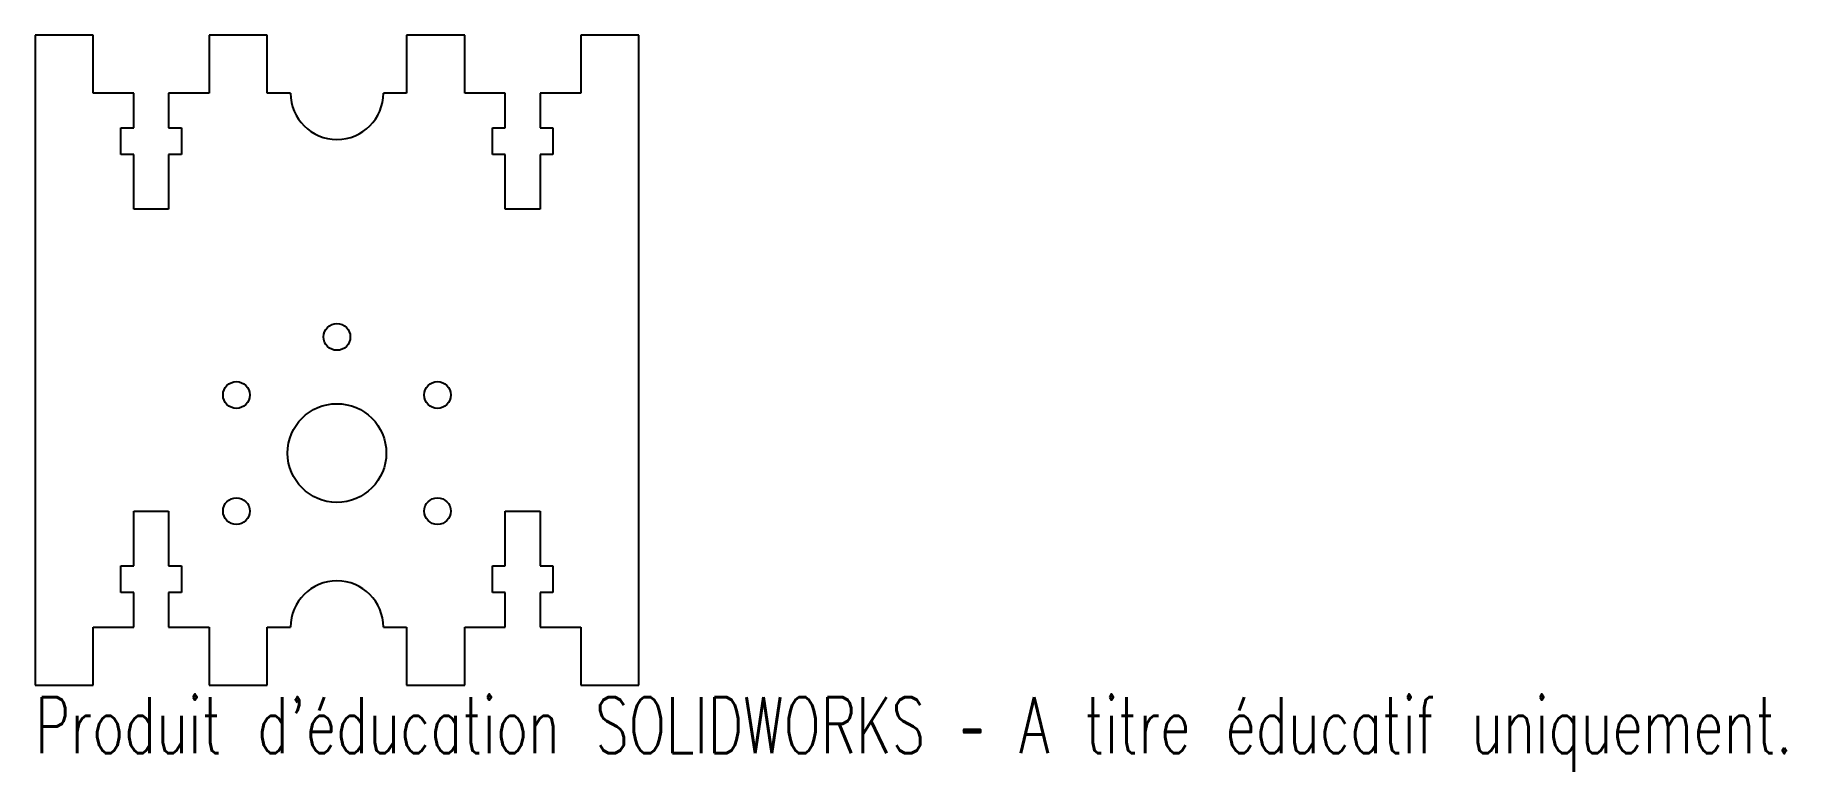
# Model space of a CAD drawing. Header units: millimetres. Extents: x 0 to 151, y -12 to 51.
import ezdxf

# ---------------------------------------------------------------- set-up
doc = ezdxf.new("R2010")
doc.units = ezdxf.units.MM
doc.styles.add('SLDTEXTSTYLE0', font='TXT', dxfattribs={"width": 0.7, "bigfont": 'bigfont'})

msp = doc.modelspace()

# ---------------------------------------------------------------- linework, layer by layer
at = {"color": 7, "linetype": 'Continuous', "lineweight": 25}
for p, q in [((0, 51), (0, -5)), ((5, 51), (0, 51)), ((5, 46), (5, 51)), ((20, 51), (15, 51)), ((15, 51), (15, 46)), ((20, 46), (20, 51)), ((37, 51), (32, 51)), ((32, 51), (32, 46)), ((37, 46), (37, 51)), ((52, 51), (47, 51)), ((47, 51), (47, 46)), ((52, -5), (52, 51)), ((8.5, 46), (5, 46)), ((8.5, 43), (8.5, 46)), ((15, 46), (11.5, 46)), ((11.5, 46), (11.5, 43)), ((22, 46), (20, 46)), ((32, 46), (30, 46)), ((40.5, 46), (37, 46)), ((40.5, 43), (40.5, 46)), ((47, 46), (43.5, 46)), ((43.5, 46), (43.5, 43)), ((7.4, 40.7), (7.4, 43)), ((7.4, 43), (8.5, 43)), ((11.5, 43), (12.6, 43)), ((12.6, 43), (12.6, 40.7)), ((39.4, 40.7), (39.4, 43)), ((39.4, 43), (40.5, 43)), ((43.5, 43), (44.6, 43)), ((44.6, 43), (44.6, 40.7)), ((8.5, 40.7), (7.4, 40.7)), ((8.5, 36), (8.5, 40.7)), ((12.6, 40.7), (11.5, 40.7)), ((11.5, 40.7), (11.5, 36)), ((40.5, 40.7), (39.4, 40.7)), ((40.5, 36), (40.5, 40.7)), ((44.6, 40.7), (43.5, 40.7)), ((43.5, 40.7), (43.5, 36)), ((11.5, 36), (8.5, 36)), ((43.5, 36), (40.5, 36)), ((8.5, 5.3), (8.5, 10)), ((8.5, 10), (11.5, 10)), ((11.5, 10), (11.5, 5.3)), ((40.5, 5.3), (40.5, 10)), ((40.5, 10), (43.5, 10)), ((43.5, 10), (43.5, 5.3)), ((7.4, 3), (7.4, 5.3)), ((7.4, 5.3), (8.5, 5.3)), ((11.5, 5.3), (12.6, 5.3)), ((12.6, 5.3), (12.6, 3)), ((39.4, 3), (39.4, 5.3)), ((39.4, 5.3), (40.5, 5.3)), ((43.5, 5.3), (44.6, 5.3)), ((44.6, 5.3), (44.6, 3)), ((8.5, 3), (7.4, 3)), ((8.5, 0), (8.5, 3)), ((12.6, 3), (11.5, 3)), ((11.5, 3), (11.5, 0)), ((40.5, 3), (39.4, 3)), ((40.5, 0), (40.5, 3)), ((44.6, 3), (43.5, 3)), ((43.5, 3), (43.5, 0)), ((5, -5), (5, 0)), ((5, 0), (8.5, 0)), ((11.5, 0), (15, 0)), ((15, 0), (15, -5)), ((20, -5), (20, 0)), ((20, 0), (22, 0)), ((30, 0), (32, 0)), ((32, 0), (32, -5)), ((37, -5), (37, 0)), ((37, 0), (40.5, 0)), ((43.5, 0), (47, 0)), ((47, 0), (47, -5)), ((0, -5), (5, -5)), ((15, -5), (20, -5)), ((32, -5), (37, -5)), ((47, -5), (52, -5))]:
    msp.add_line(p, q, dxfattribs=at)
for centre, radius in [((26, 25), 1.15), ((17.34, 20), 1.15), ((34.66, 20), 1.15), ((26, 15), 4.25), ((17.34, 10), 1.15), ((34.66, 10), 1.15)]:
    msp.add_circle(centre, radius, dxfattribs=at)
for centre, start, end in [((26, 46), 180, 0), ((26, 0), 0, 180)]:
    msp.add_arc(centre, 4, start, end, dxfattribs=at)

# ---------------------------------------------------------------- texts
at = {"color": 7, "linetype": 'Continuous', "insert": (0, -6.02), "char_height": 4.8336, "attachment_point": 1, "style": 'SLDTEXTSTYLE0'}
msp.add_mtext("Produit d'éducation SOLIDWORKS – A titre éducatif uniquement.", dxfattribs=at)

doc.saveas('drawing.dxf')
